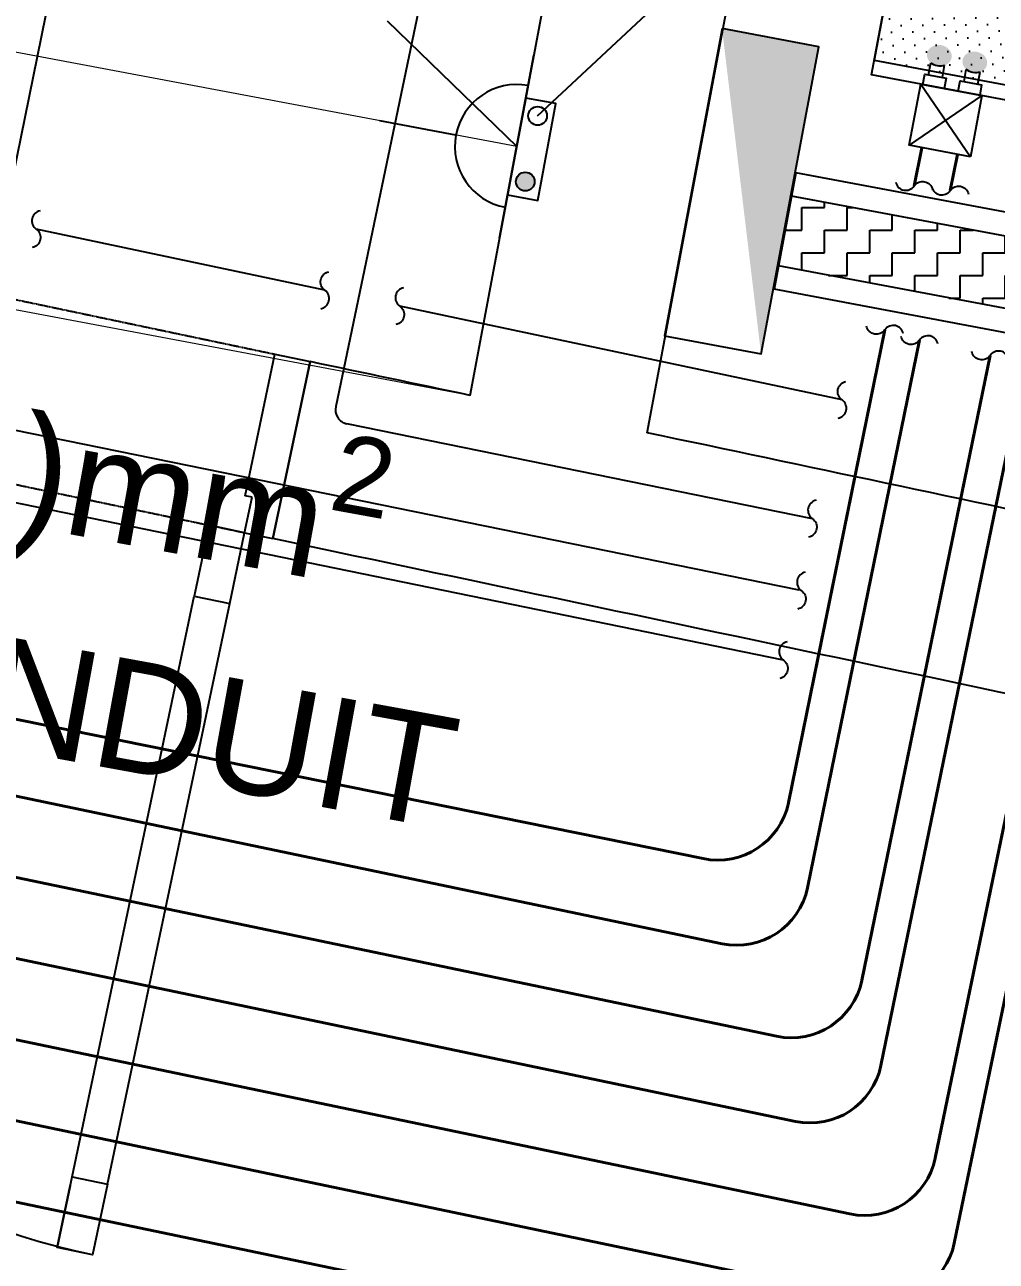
# Model space of a CAD drawing. Extents: x -678889171 to 586587, y -792238163 to 335485.
# Drawn here: x 64456 to 65799, y 33081 to 34789 of the extents above; entities that cross this region are included whole.
import ezdxf
from ezdxf import colors
from ezdxf.entities.mleader import LeaderData, LeaderLine
from ezdxf.math import Vec2, Vec3

# ---------------------------------------------------------------- set-up
doc = ezdxf.new("R2010")
doc.units = 0
doc.header["$MEASUREMENT"] = 0
doc.linetypes.add('XR-CORE -A$0$XR-A-CORE$0$XR-A-TYP-2-3-4-5-6-7-8-10$0$HIDDEN', pattern=[0.375, 0.25, -0.125])
doc.layers.get('0').update_dxf_attribs({"color": 8})
doc.layers.get('Defpoints').update_dxf_attribs({"color": 252})
for name, color, linetype in [('1', 8, 'Continuous'), ('4-TWXT-ELECTRICAL', 4, 'Continuous'), ('CABLE TRAY', 6, 'Continuous'), ('E-CUT-LINE', 1, 'Continuous'), ('E-POW-BLOCK', 4, 'Continuous'), ('E-TEXT', 3, 'Continuous'), ('False Ceiling -SMD', 7, 'Continuous'), ('HR_LIGHT', 1, 'Continuous'), ('loop line emped', 1, 'Continuous'), ('powr wire', 4, 'Continuous'), ('SHP-CTL-EL-102$0$WORK$0$FITING-ET', 2, 'Continuous'), ('SHP-CTL-EL-102$0$WORK$0$work$0$BOXES', 2, 'Continuous'), ('XFRB100$0$11032-XEFR-B1$0$E-POWER-PANEL', 1, 'Continuous'), ('XFRB100$0$11032-XEFR-B1$0$E-POWR-PANL', 2, 'Continuous'), ('XR-CORE -A$0$A-WALL', 252, 'Continuous'), ('XR-CORE -A$0$XR-A-CORE$0$XR-A-TYP-2-3-4-5-6-7-8-10$0$A-DOOR', 252, 'Continuous'), ('XR-CORE -A$0$XR-A-CORE$0$XR-A-TYP-2-3-4-5-6-7-8-10$0$A-FLOR-OVHD', 252, 'XR-CORE -A$0$XR-A-CORE$0$XR-A-TYP-2-3-4-5-6-7-8-10$0$HIDDEN')]:
    doc.layers.add(name, color=color, linetype=linetype)
doc.styles.get("Standard").update_dxf_attribs({"font": 'arial.ttf'})
doc.styles.add('Work$0$E-M.MODUL', font='romans.shx', dxfattribs={"width": 0.8})
doc.dimstyles.new('Work$0$S-DIM', dxfattribs={"dimscale": 500, "dimtxt": 0.2065, "dimasz": 0.104, "dimexe": 0, "dimexo": 0, "dimgap": 0, "dimtad": 0, "dimdec": 0, "dimzin": 0, "dimdsep": 46, "dimtxsty": 'Work$0$E-M.MODUL', "dimcen": 0.25, "dimclrd": 5, "dimclre": 5, "dimclrt": 1, "dimadec": 0, "dimazin": 0, "dimtfac": 1, "dimtdec": 0, "dimtofl": 0, "dimtmove": 0, "dimatfit": 3, "dimfxl": 1, "dimtolj": 1, "dimtzin": 0, "dimlwe": 13, "dimarcsym": 0})

# ---------------------------------------------------------------- blocks, each defined once
blk = doc.blocks.new('*U1038')
for p, q in [((709.9999999996999, 1019.999999999673), (709.9999999997087, 199.9999999998981)), ((759.9999999996817, 1019.999999999673), (759.9999999996905, 199.9999999998981)), ((-299.9999999999955, -150.000000000068), (-300.0000000000001, 99.9999999999318)), ((-260.0000000000138, 99.99999999993177), (-300.0000000000001, 99.9999999999318)), ((-260.0000000000138, 99.99999999993177), (-260.0000000000136, 49.99999999994816)), ((759.9999999996862, 99.9999999999318), (759.999999999686, 49.99999999994816)), ((759.9999999996862, 99.9999999999318), (799.9999999996726, 99.99999999993177)), ((799.9999999996771, -150.000000000068), (799.9999999996726, 99.99999999993177)), ((-260.0000000000136, 49.99999999994816), (-250.0000000000184, 49.99999999994816)), ((-250.0000000000184, 49.99999999994816), (-250.0000000000091, -150.000000000068)), ((749.999999999686, 49.99999999994816), (749.9999999996862, -150.000000000068)), ((759.999999999686, 49.99999999994816), (749.999999999686, 49.99999999994816)), ((-250.0000000000091, -150.000000000068), (-299.9999999999955, -150.000000000068)), ((749.9999999996862, -150.000000000068), (799.9999999996771, -150.000000000068))]:
    blk.add_line(p, q)
for points in [[(709.999999999709, 1019.999999999673), (759.9999999996908, 1019.999999999673), (759.9999999996905, 1119.999999999636), (709.9999999997087, 1119.999999999636), (709.9999999997087, 1032.999999999665), (709.9999999997087, 1119.999999999636)], [(709.9999999997087, 199.9999999998981), (759.9999999996905, 199.9999999998981), (759.9999999996908, 99.9999999999318), (709.999999999709, 99.9999999999318), (709.999999999709, 186.9999999999009)]]:
    blk.add_lwpolyline(points, close=True)
blk.add_arc((759.9999999996908, 99.9999999999318), 1019.999999999704, 89.99999999999942, 180)
at = {"layer": 'XR-CORE -A$0$XR-A-CORE$0$XR-A-TYP-2-3-4-5-6-7-8-10$0$A-FLOR-OVHD'}
for p, q in [((-260.0000000000138, 99.99999999993177), (759.9999999996908, 99.9999999999318)), ((-250.0000000000182, -150.000000000068), (749.9999999996862, -150.000000000068))]:
    blk.add_line(p, q, dxfattribs=at)
blk = doc.blocks.new('XFRB100$0$11032-XEFR-B1$0$PANEL1', base_point=(-100.0000000000291, 0))
at = {"layer": 'XFRB100$0$11032-XEFR-B1$0$E-POWR-PANL', "color": 3}
blk.add_lwpolyline([(358.7350829352928, 254.5942718074035), (-450.0000000000279, 254.5942718073962), (-450.0000000000275, -2.371791651967214e-11), (358.7350829352786, -2.362199325034453e-11)], close=True, dxfattribs=at)
blk.add_solid([(-450.0000000000275, -2.371791651967214e-11), (358.7350829352786, -2.362199325034453e-11), (358.7350829352928, 254.5942718074035)], dxfattribs=at)
blk = doc.blocks.new('*U3342')
h = blk.add_hatch()
h.set_pattern_fill('DOTS', scale=10, angle=44.64466639488753)
h.set_pattern_definition([(44.64466639488753, (329.9099771088763, 53195.66372434029), (-5.508128011210783, 16.872464463205), [0, -15.875])])
h.paths.add_polyline_path([(-179.9965384674727, 1.116306287542557), (-172.4736223159576, 1214.133630981352), (187.5194546189879, 1211.901018406267), (179.9965384674727, -1.116306287542557)])
at = {"color": 240, "true_color": 0xed1f24}
blk.add_lwpolyline([(199.9961538527475, -1.240340319491736), (207.5190700042626, 1211.776984374318), (-192.4732377012324, 1214.257665013301), (-199.9961538527475, 1.240340319491736)], close=True, dxfattribs=at)
at = {"color": 7}
blk.add_lwpolyline([(-179.9965384674727, 1.116306287542557), (-172.4736223159576, 1214.133630981352), (187.5194546189879, 1211.901018406267), (179.9965384674727, -1.116306287542557)], close=True, dxfattribs=at)
blk = doc.blocks.new('DCCWCW')
at = {"color": 7}
for p, q in [((67164.49566399748, 39374.39214593581), (65579.54950208029, 39672.18836836193)), ((67146.33150427548, 39277.71793361274), (65561.3853423583, 39575.51415603886))]:
    blk.add_line(p, q, dxfattribs=at)
at = {"layer": 'False Ceiling -SMD', "color": 7, "linetype": 'Continuous', "true_color": 0xffffff}
for p, q in [((65625, 39656.25), (65625, 39663.64865457665)), ((65593.75, 39656.25), (65625, 39656.25)), ((65593.75, 39624.99999999999), (65593.75, 39656.24999999999)), ((65656.25, 39656.25), (65664.37749471451, 39656.25)), ((65656.25, 39624.99999999999), (65656.25, 39656.24999999999)), ((65718.75, 39625), (65718.75, 39646.03392637749)), ((65570.68325906317, 39625), (65593.75, 39625)), ((65625, 39625), (65656.25, 39625)), ((65625, 39593.75), (65625, 39625)), ((65687.5, 39625), (65718.75, 39625)), ((65687.5, 39593.74999999999), (65687.5, 39624.99999999999)), ((65750, 39625), (65781.25, 39625)), ((65750, 39593.74999999999), (65750, 39624.99999999999)), ((65781.25, 39624.99999999999), (65781.25, 39634.29077424471)), ((65812.5, 39625), (65830.69782999746, 39625)), ((65812.5, 39593.74999999999), (65812.5, 39624.99999999999)), ((65875, 39593.74999999999), (65875, 39616.67604604557)), ((65593.75, 39593.75), (65625, 39593.75)), ((65593.75, 39569.43314646428), (65593.75, 39593.74999999999)), ((65656.25, 39593.75), (65687.5, 39593.75)), ((65656.25, 39562.49999999999), (65656.25, 39593.74999999999)), ((65718.75, 39593.75), (65750, 39593.75)), ((65718.75, 39562.5), (65718.75, 39593.75)), ((65781.25, 39593.75), (65812.5, 39593.75)), ((65781.25, 39562.49999999999), (65781.25, 39593.74999999999)), ((65843.75, 39593.75), (65875, 39593.75)), ((65843.75, 39562.49999999999), (65843.75, 39593.74999999999)), ((65906.25, 39593.75), (65937.5, 39593.75)), ((65906.25, 39562.49999999999), (65906.25, 39593.74999999999)), ((65937.5, 39593.75), (65937.5, 39604.93289391283)), ((65968.75, 39593.75), (65997.01816528042, 39593.75)), ((65968.75, 39562.49999999999), (65968.75, 39593.74999999999)), ((66031.25, 39562.5), (66031.25, 39587.31816571367)), ((66093.75, 39562.49999999999), (66093.75, 39575.5750135809)), ((65630.64994382414, 39562.5), (65656.25, 39562.5)), ((65687.5, 39562.5), (65718.75, 39562.5)), ((65687.5, 39551.81841826513), (65687.5, 39562.49999999999)), ((65750, 39562.5), (65781.25, 39562.5)), ((65750, 39540.07526613237), (65750, 39562.49999999999)), ((65812.5, 39562.5), (65843.75, 39562.5)), ((65812.5, 39531.24999999999), (65812.5, 39562.49999999999)), ((65875, 39562.5), (65906.25, 39562.5)), ((65875, 39531.24999999999), (65875, 39562.49999999999)), ((65937.5, 39562.5), (65968.75, 39562.5)), ((65937.5, 39531.25), (65937.5, 39562.5)), ((66000, 39562.5), (66031.25, 39562.5)), ((66000, 39531.24999999999), (66000, 39562.49999999999)), ((66062.5, 39562.5), (66093.75, 39562.5)), ((66062.5, 39531.24999999999), (66062.5, 39562.49999999999)), ((66125, 39562.5), (66156.25, 39562.5)), ((66125, 39531.25), (66125, 39562.5)), ((66156.25, 39562.49999999999), (66156.25, 39563.83186144815)), ((66187.5, 39531.24999999999), (66187.5, 39557.96028538175)), ((66250, 39531.24999999999), (66250, 39546.217133249)), ((65796.9702791071, 39531.25), (65812.5, 39531.25)), ((65843.75, 39531.25), (65875, 39531.25)), ((65843.75, 39522.46053793323), (65843.75, 39531.24999999999)), ((65906.25, 39531.25), (65937.5, 39531.25)), ((65906.25, 39510.71738580046), (65906.25, 39531.24999999999)), ((65968.75, 39531.25), (66000, 39531.25)), ((65968.75, 39499.99999999999), (65968.75, 39531.24999999999)), ((66031.25, 39531.25), (66062.5, 39531.25)), ((66031.25, 39500), (66031.25, 39531.25)), ((66093.75, 39531.25), (66125, 39531.25)), ((66093.75, 39499.99999999999), (66093.75, 39531.24999999999)), ((66156.25, 39531.25), (66187.5, 39531.25)), ((66156.25, 39499.99999999999), (66156.25, 39531.24999999999)), ((66218.75, 39531.25), (66250, 39531.25)), ((66218.75, 39500), (66218.75, 39531.25)), ((66281.25, 39531.25), (66312.5, 39531.25)), ((66281.25, 39499.99999999999), (66281.25, 39531.24999999999)), ((66312.5, 39531.24999999999), (66312.5, 39534.47398111622)), ((66343.75, 39499.99999999999), (66343.75, 39528.60240504986)), ((66406.25, 39499.99999999999), (66406.25, 39516.85925291708)), ((66468.75, 39499.99999999999), (66468.75, 39505.11610078433)), ((65963.29061439006, 39500), (65968.75, 39500)), ((66000, 39500), (66031.25, 39500)), ((66000, 39493.10265760132), (66000, 39499.99999999999)), ((66062.5, 39500), (66093.75, 39500)), ((66062.5, 39481.35950546855), (66062.5, 39499.99999999999)), ((66125, 39500), (66156.25, 39500)), ((66125, 39469.61635333579), (66125, 39500)), ((66187.5, 39500), (66218.75, 39500)), ((66187.5, 39468.74999999999), (66187.5, 39499.99999999999)), ((66250, 39500), (66281.25, 39500)), ((66250, 39468.74999999999), (66250, 39499.99999999999)), ((66312.5, 39500), (66343.75, 39500)), ((66312.5, 39468.74999999999), (66312.5, 39499.99999999999)), ((66375, 39500), (66406.25, 39500)), ((66375, 39468.74999999999), (66375, 39499.99999999999)), ((66437.5, 39500), (66468.75, 39500)), ((66437.5, 39468.75), (66437.5, 39500)), ((66500, 39468.74999999999), (66500, 39499.24452471793)), ((66562.5, 39468.74999999999), (66562.5, 39487.50137258518)), ((66625, 39468.75), (66625, 39475.75822045241)), ((66156.25, 39468.75), (66187.5, 39468.75)), ((66156.25, 39463.74477726941), (66156.25, 39468.74999999999)), ((66218.75, 39468.75), (66250, 39468.75)), ((66218.75, 39452.00162513665), (66218.75, 39468.75)), ((66281.25, 39468.75), (66312.5, 39468.75)), ((66281.25, 39440.25847300388), (66281.25, 39468.74999999999)), ((66343.75, 39468.75), (66375, 39468.75)), ((66343.75, 39437.49999999999), (66343.75, 39468.74999999999)), ((66406.25, 39468.75), (66437.5, 39468.75)), ((66406.25, 39437.49999999999), (66406.25, 39468.74999999999)), ((66468.75, 39468.75), (66500, 39468.75)), ((66468.75, 39437.49999999999), (66468.75, 39468.74999999999)), ((66531.25, 39468.75), (66562.5, 39468.75)), ((66531.25, 39437.5), (66531.25, 39468.75)), ((66593.75, 39468.75), (66625, 39468.75)), ((66593.75, 39437.49999999999), (66593.75, 39468.74999999999)), ((66656.25, 39468.75), (66662.29950641222, 39468.75)), ((66656.25, 39437.49999999999), (66656.25, 39468.74999999999)), ((66718.75, 39437.49999999999), (66718.75, 39458.14349225326)), ((66312.5, 39437.5), (66343.75, 39437.5)), ((66312.5, 39434.3868969375), (66312.5, 39437.49999999999)), ((66375, 39437.5), (66406.25, 39437.5)), ((66375, 39422.64374480474), (66375, 39437.49999999999)), ((66437.5, 39437.5), (66468.75, 39437.5)), ((66437.5, 39410.90059267197), (66437.5, 39437.5)), ((66500, 39437.5), (66531.25, 39437.5)), ((66500, 39406.24999999999), (66500, 39437.49999999999)), ((66562.5, 39437.5), (66593.75, 39437.5)), ((66562.5, 39406.24999999999), (66562.5, 39437.49999999999)), ((66625, 39437.5), (66656.25, 39437.5)), ((66625, 39406.25), (66625, 39437.5)), ((66687.5, 39437.5), (66718.75, 39437.5)), ((66687.5, 39406.24999999999), (66687.5, 39437.49999999999)), ((66750, 39437.5), (66781.25, 39437.5)), ((66750, 39406.24999999999), (66750, 39437.49999999999)), ((66781.25, 39437.49999999999), (66781.25, 39446.4003401205)), ((66812.5, 39437.5), (66828.61984169518, 39437.5)), ((66812.5, 39406.24999999999), (66812.5, 39437.49999999999)), ((66875, 39406.24999999999), (66875, 39428.78561192135)), ((66468.75, 39406.25), (66500, 39406.25)), ((66468.75, 39405.02901660559), (66468.75, 39406.24999999999)), ((66531.25, 39406.25), (66562.5, 39406.25)), ((66531.25, 39393.28586447283), (66531.25, 39406.25)), ((66593.75, 39406.25), (66625, 39406.25)), ((66593.75, 39381.54271234006), (66593.75, 39406.24999999999)), ((66656.25, 39406.25), (66687.5, 39406.25)), ((66656.25, 39374.99999999999), (66656.25, 39406.24999999999)), ((66718.75, 39406.25), (66750, 39406.25)), ((66718.75, 39374.99999999999), (66718.75, 39406.24999999999)), ((66781.25, 39406.25), (66812.5, 39406.25)), ((66781.25, 39374.99999999999), (66781.25, 39406.24999999999)), ((66843.75, 39406.25), (66875, 39406.25)), ((66843.75, 39375), (66843.75, 39406.25)), ((66906.25, 39406.25), (66937.5, 39406.25)), ((66906.25, 39374.99999999999), (66906.25, 39406.24999999999)), ((66937.5, 39406.25), (66937.5, 39417.0424597886)), ((66968.75, 39406.25), (66994.94017697813, 39406.25)), ((66968.75, 39374.99999999999), (66968.75, 39406.24999999999)), ((67031.25, 39375), (67031.25, 39399.42773158944)), ((67093.75, 39374.99999999999), (67093.75, 39387.68457945668)), ((66628.57195552188, 39375), (66656.25, 39375)), ((66687.5, 39375), (66718.75, 39375)), ((66687.5, 39363.92798414092), (66687.5, 39374.99999999999)), ((66750, 39375), (66781.25, 39375)), ((66750, 39352.18483200816), (66750, 39374.99999999999)), ((66812.5, 39375), (66843.75, 39375)), ((66812.5, 39343.74999999999), (66812.5, 39374.99999999999)), ((66875, 39375), (66906.25, 39375)), ((66875, 39343.74999999999), (66875, 39374.99999999999)), ((66937.5, 39375), (66968.75, 39375)), ((66937.5, 39343.75), (66937.5, 39375)), ((67000, 39375), (67031.25, 39375)), ((67000, 39343.74999999999), (67000, 39374.99999999999)), ((67062.5, 39375), (67093.75, 39375)), ((67062.5, 39343.74999999999), (67062.5, 39374.99999999999)), ((67125, 39375), (67156.25, 39375)), ((67125, 39343.75), (67125, 39375)), ((67156.25, 39374.99999999999), (67156.25, 39375.94142732392)), ((66794.89229080484, 39343.75), (66812.5, 39343.75)), ((66843.75, 39343.75), (66875, 39343.75)), ((66843.75, 39334.570103809), (66843.75, 39343.75)), ((66906.25, 39343.75), (66937.5, 39343.75)), ((66906.25, 39322.82695167624), (66906.25, 39343.74999999999)), ((66968.75, 39343.75), (67000, 39343.75)), ((66968.75, 39312.49999999999), (66968.75, 39343.74999999999)), ((67031.25, 39343.75), (67062.5, 39343.75)), ((67031.25, 39312.5), (67031.25, 39343.75)), ((67093.75, 39343.75), (67125, 39343.75)), ((67093.75, 39312.49999999999), (67093.75, 39343.74999999999)), ((67156.25, 39343.75), (67158.7382978951, 39343.75)), ((67156.25, 39330.50665471366), (67156.25, 39343.74999999999)), ((66961.2126260878, 39312.5), (66968.75, 39312.5)), ((67000, 39312.5), (67031.25, 39312.5)), ((67000, 39305.2122234771), (67000, 39312.49999999999)), ((67062.5, 39312.5), (67093.75, 39312.5)), ((67062.5, 39293.46907134433), (67062.5, 39312.49999999999)), ((67125, 39312.5), (67152.86672182873, 39312.5)), ((67125, 39281.72591921157), (67125, 39312.5))]:
    blk.add_line(p, q, dxfattribs=at)
at = {"layer": 'HR_LIGHT'}
for p, q in [((65585.60422198763, 39704.41310580293), (65555.33062245097, 39543.28941859786)), ((67170.55038390482, 39406.6168833768), (65585.60422198763, 39704.41310580293)), ((67140.27678436814, 39245.49319617173), (65555.33062245097, 39543.28941859786)), ((67170.5503839048, 39406.6168833768), (67140.27678436815, 39245.49319617173))]:
    blk.add_line(p, q, dxfattribs=at)
blk = doc.blocks.new('*U3330')
at = {"layer": 'SHP-CTL-EL-102$0$WORK$0$work$0$BOXES', "ltscale": 0.05}
h = blk.add_hatch(color=7, dxfattribs=at)
edge = h.paths.add_edge_path()
edge.add_ellipse((169.5218633215261, 32.62525872845988), major_axis=(0, 22.51021344428009), ratio=0.8475355416712173, start_angle=0, end_angle=360)
h = blk.add_hatch(color=7, dxfattribs=at)
edge = h.paths.add_edge_path()
edge.add_ellipse((169.522743513299, -32.62474127107463), major_axis=(0, 22.51021344428009), ratio=0.8475355416712173, start_angle=0, end_angle=360)
at = {"layer": 'SHP-CTL-EL-102$0$WORK$0$work$0$BOXES', "color": 5, "ltscale": 0.05}
for p, q in [((112.4999999969641, 56.25061985336117), (0, -56.25)), ((112.4999999969641, -56.24938014663881), (0, 56.25))]:
    blk.add_line(p, q, dxfattribs=at)
at = {"layer": 'SHP-CTL-EL-102$0$WORK$0$work$0$BOXES', "color": 1, "ltscale": 0.05}
for p, q in [((131.5788594483772, 45.29060383191458), (153.7508009690196, 45.29059971751453)), ((131.5788594483772, 19.96063587474704), (153.7510087085402, 19.96063176030845)), ((131.5797396401501, -19.95939616761993), (153.7514697896741, -19.95940028198076)), ((131.5797396401501, -45.28936412478746), (153.7516775291947, -45.28936823918684))]:
    blk.add_line(p, q, dxfattribs=at)
at = {"layer": 'SHP-CTL-EL-102$0$WORK$0$work$0$BOXES', "color": 5, "ltscale": 0.05}
blk.add_lwpolyline([(0, 56.25), (0, -56.25), (112.4999999969641, -56.24938014663881), (112.4999999969641, 56.25061985336117)], close=True, dxfattribs=at)
at = {"layer": 'SHP-CTL-EL-102$0$WORK$0$work$0$BOXES', "color": 1, "ltscale": 0.05}
for points in [[(112.4999834675411, 12.93811985333082), (131.5788594483772, 12.93811985333082), (131.5788594483772, 52.31311985333083), (112.4999834675411, 52.31311985333083)], [(112.5008636593141, -52.3118801462037), (131.5797396401501, -52.3118801462037), (131.5797396401501, -12.9368801462037), (112.5008636593141, -12.9368801462037)]]:
    blk.add_lwpolyline(points, close=True, dxfattribs=at)
at = {"layer": 'SHP-CTL-EL-102$0$WORK$0$work$0$BOXES', "color": 7, "ltscale": 0.05}
for centre, start_param, end_param in [((169.5218633215261, 32.62525872845988), 0.9731340284952338, 2.168477978462658), ((169.522743513299, -32.62474127107463), 0.97315371743811, 2.168458289519954)]:
    blk.add_ellipse(centre, major_axis=(0, 22.51021344428004), ratio=0.847535541671217, start_param=start_param, end_param=end_param, dxfattribs=at)
blk = doc.blocks.new('CW_0.000')
blk.add_lwpolyline([(0, -25.98557292037257, 0.66), (0, 0, -0.66), (0, 25.98557292037257, 0.97)], format="xyb")
blk = doc.blocks.new('SO1')
at = {"layer": 'E-POW-BLOCK'}
h = blk.add_hatch(color=3, dxfattribs=at)
h.dxf.hatch_style = 1
edge = h.paths.add_edge_path()
edge.add_arc((-0.1064295025979398, -0.04814632734824666), 0.03025259035537483, 0, 360)
at = {"layer": 'E-POW-BLOCK', "color": 3}
for p, q in [((1.42e-14, 0.2000001000000597), (0, 0.4500002250000599)), ((-0.3000001499999971, 7.11e-14), (0.3000001499999971, 1.42e-14))]:
    blk.add_line(p, q, dxfattribs=at)
blk.add_lwpolyline([(0.1593095883453804, 4.265338082731773e-14), (-0.1593095883453804, 4.265338082731773e-14), (-0.1593095883453804, -0.09876317676643645), (0.1593095883453804, -0.09876317676643645)], close=True, dxfattribs=at)
for centre in [(-0.1064295025979398, -0.04814632734824666), (0.1096454942411166, -0.04814632734824666)]:
    blk.add_circle(centre, 0.03025259035537483, dxfattribs=at)
blk.add_arc((0, 1.42e-14), 0.2000001000000001, 0, 179.9999999999979, dxfattribs=at)
blk = doc.blocks.new('*D3345')
at = {"layer": '1', "color": 5, "lineweight": 13, "transparency": 16777216}
for p, q in [((65136.34904441379, 34621.09242601546), (64356.62559835565, 34767.59500372931)), ((65071.73422511552, 34277.19615909737), (64292.01077905738, 34423.6987368112))]:
    blk.add_line(p, q, dxfattribs=at)
at = {"layer": '1', "color": 5, "lineweight": -2, "transparency": 16777216}
for p, q in [((64347.02331939546, 34716.48926785972), (64343.92899689061, 34700.02050775773)), ((64301.61305801758, 34474.80447268079), (64304.70738052243, 34491.27323278278))]:
    blk.add_line(p, q, dxfattribs=at)
at = {"layer": '1', "color": 5, "transparency": 16777216}
for points in [[(64338.50569675053, 34718.08964768643), (64355.54094204038, 34714.88888803303), (64356.62559835565, 34767.59500372931)], [(64293.09543537266, 34476.40485250748), (64310.13068066251, 34473.20409285408), (64292.01077905738, 34423.6987368112)]]:
    blk.add_solid(points, dxfattribs=at)
at = {"layer": 'Defpoints', "color": 0, "transparency": 16777216}
for p in [(64356.62559835565, 34767.59500372931), (65136.34904441379, 34621.09242601546), (65071.73422511552, 34277.19615909737, 7.550359807096417e-05)]:
    blk.add_point(p, dxfattribs=at)
at = {"layer": '1', "color": 1, "transparency": 16777216, "insert": (64324.31818870651, 34595.64687027025), "char_height": 103.25, "attachment_point": 5, "rotation": 79.35873570262224, "style": 'Work$0$E-M.MODUL'}
blk.add_mtext('\\A1;350', dxfattribs=at)

msp = doc.modelspace()

# ---------------------------------------------------------------- linework, layer by layer
at = {"color": 240, "true_color": 0xed1f24}
for p, q in [((64857.53746425669, 36630.50443297194, -4.244206474870657e-07), (64375.10435742819, 34263.05489576913, -0.0001629035724344502)), ((65169.84665420794, 35619.63229481611), (64886.09961266102, 34261.5505692794)), ((65526.79461652897, 34007.95522742245, 4.323730701513541e-05), (64390.70812575678, 34239.46416848175, -0.0001607301458477327)), ((65545.00075435713, 34106.76935418052, 6.285536821880292e-05), (64901.68339730741, 34237.86300004758, -6.588268931798612e-05)), ((65505.02504593837, 33911.32437132255, 5.202453737520042e-05), (64106.83315571785, 34197.7850412629, -0.0001458947559525043))]:
    msp.add_line(p, q, dxfattribs=at)
at = {"color": 240, "true_color": 0xed1f24, "extrusion": (-1.523707043338021e-07, 3.183515342550688e-08, 0.999999999999988)}
msp.add_arc((64905.67687678604, 34257.46024785587, -0.008865030279447147), 20, 168.1988282103337, 258.4821054291131, dxfattribs=at)
at = {"layer": '4-TWXT-ELECTRICAL', "color": 1}
msp.add_line((64957.13088380545, 34794.66344699264), (65136.34904441377, 34621.09242601546), dxfattribs=at)
at = {"layer": 'HR_LIGHT', "color": 3}
for p, q in [((65165.23552359232, 34663.36234671292), (66817.92683986221, 36210.18384895608)), ((64871.07077214527, 34422.33456111786, 7.291125652645614e-05), (64472.07334681182, 34506.85692005361, 7.319287936214145e-05)), ((65585.9919918324, 34270.88789979996, 7.240664640018372e-05), (64974.60945899217, 34400.40125153297, 7.283817620878596e-05))]:
    msp.add_line(p, q, dxfattribs=at)
at = {"layer": 'powr wire', "color": 6, "lineweight": 40}
for p, q in [((65696.52405699326, 34619.37115540138, 3.599066199327294e-06), (65685.76682169124, 34566.58205080452, 7.634867358179098e-06)), ((65745.66418921258, 34610.13819462578, 4.569456080116965e-06), (65735.45313131604, 34560.22213992894, 7.927146521651676e-06)), ((60971.22750787015, 34534.0558344814, -0.116678494208724), (65393.83967713584, 33637.09092826885)), ((65645.23605328448, 34367.68494455531, 2.28408303693538e-05), (65512.13194549903, 33714.50162459624, 7.277761220653655e-05)), ((65645.23605324732, 34367.49163045666, 2.28408303693538e-05), (65512.13194546188, 33714.30831049759, 7.277761220653655e-05)), ((61391.55583398553, 34361.10999856364), (65420.085154756, 33519.42038956618)), ((65693.15727536667, 34353.46175521582, 2.183524426005785e-05), (65538.37742311924, 33596.83108589357, 7.273132532225094e-05)), ((65693.15727532949, 34353.26844111716, 2.183524426005785e-05), (65538.3774230821, 33596.63777179492, 7.273132532225094e-05)), ((65790.70963055149, 34332.36163577625, 2.191944244216894e-05), (65613.5127573487, 33468.94588049326, 7.322730157127363e-05)), ((65790.70963051435, 34332.1683216776, 2.191944244216894e-05), (65613.51275731155, 33468.75256639461, 7.322730157127363e-05)), ((65838.75289946528, 34318.45299825079, 2.157100978117752e-05), (65639.75823496889, 33351.2753417906, 7.319512258648216e-05)), ((65838.75289942816, 34318.25968415214, 2.157100978117752e-05), (65639.75823493177, 33351.08202769195, 7.319512258648216e-05)), ((65937.01811440436, 34300.58432914875, 2.201212714600766e-05), (65714.89356919838, 33223.39013639029, 7.35064211747467e-05)), ((65937.01811436718, 34300.3910150501, 2.201212714600766e-05), (65714.89356916121, 33223.19682229164, 7.35064211747467e-05)), ((65985.36118232922, 34287.96288374545, 2.200991400182525e-05), (65741.13904681857, 33105.71959768763, 7.349810242540509e-05)), ((65985.36118229208, 34287.7695696468, 2.200991400182525e-05), (65741.13904678143, 33105.52628358898, 7.349810242540509e-05)), ((61375.32646738159, 34252.31382372447), (65495.22048898545, 33391.53518416586)), ((61359.09710077758, 34143.51764888531), (65521.46596660567, 33273.8646454632)), ((61326.63836756963, 33925.92529920698), (65622.84677845534, 33028.30890136024)), ((62725.17380961942, 33521.72739990774), (65698.02019760702, 32900.60397875487))]:
    msp.add_line(p, q, dxfattribs=at)
msp.add_lwpolyline([(30737.12172456915, 39368.0516145077), (39433.94703441535, 38002.29440630487), (43509.63106686246, 37324.12083050259), (45579.55867241579, 36970.14684536589), (46946.13180271871, 36723.41927753044), (49897.31313686611, 36191.81114555614), (56597.64969972687, 34961.60571241117), (61342.86773417363, 34034.72147404614), (65596.60130083517, 33145.97944006289)], dxfattribs=at)
for centre in [(65414.2912842549, 33734.97724889765, -0.000229950517315751), (65440.53676187512, 33617.30671019499, -0.0001752944836782627), (65515.67209610456, 33489.42150479467, -0.0003131964830957769), (65541.91757372479, 33371.75096609201, -0.0002610542823901993), (65617.05290795429, 33243.8657606917, -0.000363777729774946), (65643.29838557445, 33126.19522198904, -0.0003160821149600243)]:
    msp.add_arc(centre, 100, 258.1988282106499, 348.0715881139238, dxfattribs=at)
at = {"layer": 'XR-CORE -A$0$A-WALL'}
for p, q in [((65071.73422551228, 34277.19615901371), (65405.31119736307, 36052.57644064259)), ((65316.40604747224, 34225.55565840162), (65643.93270542483, 35968.73465247458)), ((64799.28920886721, 34079.16843644546, 7.550359807096417e-05), (64850.89173416163, 34323.79955094971, 7.549712375121143e-05))]:
    msp.add_line(p, q, dxfattribs=at)
for radius, start, end in [(2449091.31759626, 78.08497529145973, 78.0902556220353), (2449091.31759626, 78.04757256374378, 78.07912516186514), (2448841.31759626, 78.04757407700153, 78.09025578708172)]:
    msp.add_arc((-440569.5531729098, -2362048.151201702, 7.550359807096417e-05), radius, start, end, dxfattribs=at)

# ---------------------------------------------------------------- block references
at = {"layer": 'CABLE TRAY', "color": 240, "true_color": 0xed1f24, "extrusion": (-1.907403360376646e-08, 3.583828454309104e-09, 1), "xscale": -1.041666667527557, "yscale": 1.041666667527555, "zscale": 1.04166666752756, "rotation": 79.0034021640287}
msp.add_blockref('*U3342', (66907.05311419009, 34691.40799537481, -0.001125825829672165), dxfattribs=at)
at = {"layer": 'E-CUT-LINE'}
for p, rotation in [((65685.76682169124, 34566.58205080452, 7.634867358179098e-06), 258.4821054291017), ((65735.45313131604, 34560.22213992894, 7.927146521651676e-06), 258.4388161606449), ((64472.07334681182, 34506.85692005361, 7.319287936214145e-05), 168.0394595074401), ((64871.07077214527, 34422.33456111786, 7.291125652645614e-05), 348.0394595074385), ((64974.60945899219, 34400.40125153297, 7.283817620878595e-05), 168.0394595074385), ((65645.23605328448, 34367.68494455531, 2.28408303693538e-05), 78.48210542910171), ((65693.15727536667, 34353.46175521582, 2.183524426005785e-05), 78.43881616064493), ((65790.70963055149, 34332.36163577625, 2.191944244216894e-05), 78.40235146756379), ((65585.9919918324, 34270.88789979996, 7.240664640018372e-05), 348.0394595074392), ((65545.00075435711, 34106.76935418053, 6.285536821880292e-05), 168.4821054291091), ((65529.85575293988, 34007.3314364922, 2.504313785884918e-05), 168.4821054291083), ((65505.02504593837, 33911.32437132255, 5.202453737520042e-05), 168.4215069213373)]:
    msp.add_blockref('CW_0.000', p, dxfattribs=dict(at, rotation=rotation))
at = {"layer": 'E-POW-BLOCK', "xscale": 427.5336916951256, "yscale": 427.5336916951256, "zscale": 427.5336916951256, "rotation": 79.35873576951134}
msp.add_blockref('SO1', (65136.34904441379, 34621.09242601545), dxfattribs=at)
at = {"layer": 'loop line emped', "color": 30, "true_color": 0xf26722}
msp.add_blockref('DCCWCW', (-63.3013583095526, -5119.582613699065), dxfattribs=at)
at = {"layer": 'SHP-CTL-EL-102$0$WORK$0$FITING-ET', "extrusion": (-1.822143245569096e-08, 8.121585536240684e-09, 0.9999999999999999), "xscale": -0.7644444444444475, "yscale": 0.7644444444444474, "zscale": 0.7644444444444473, "rotation": 259.3587357691467}
msp.add_blockref('*U3330', (65721.10032356888, 34614.75351000534, -0.000912321525429396), dxfattribs=at)
at = {"layer": 'XFRB100$0$11032-XEFR-B1$0$E-POWER-PANEL', "extrusion": (1.031820211818881e-12, -1.938691475367934e-13, -1), "xscale": -0.5338596938492439, "yscale": 0.5338596938492436, "zscale": 0.5338596938492434, "rotation": 280.6412642308628}
msp.add_blockref('XFRB100$0$11032-XEFR-B1$0$PANEL1', (-65508.51013857136, 34518.16557134358, 6.075830091793574e-08), dxfattribs=at)
at = {"layer": 'XR-CORE -A$0$XR-A-CORE$0$XR-A-TYP-2-3-4-5-6-7-8-10$0$A-DOOR', "extrusion": (-5.338416220066139e-12, -2.534108066116131e-11, -1), "zscale": -1, "rotation": 191.8961312274614}
msp.add_blockref('*U1038', (-64037.14563055486, 34341.93309318965, -7.671312697656519e-05), dxfattribs=at)

# ---------------------------------------------------------------- dimensions: what is measured, and where the dimension line sits
at = {"layer": '1', "color": 3}
dim = msp.add_aligned_dim(p1=(65071.73422511551, 34277.19615909737, 7.550359807096417e-05), p2=(65136.34904441377, 34621.09242601546), distance=793.3672904837701, dimstyle='Work$0$S-DIM', dxfattribs=at)
dim.commit()
dim.dimension.update_dxf_attribs({"geometry": '*D3345', "text_midpoint": (64324.31818870651, 34595.64687027025)})

# ---------------------------------------------------------------- leaders
at = {"layer": 'E-TEXT', "color": 30}
ml = msp.add_multileader_mtext('Standard', dxfattribs=at)
ml.set_content('\\C30;CT2/DP-T-8 {\\A1;3(1x3)mm\\H0.7x;\\S2^ ;\\H1.42857x; \\P∅ 25 mm PVC CONDUIT}', color=3)
ml.set_leader_properties(color=30)
ml.build(insert=Vec2(0, 0))
ml.multileader.update_dxf_attribs({"text_right_attachment_type": 6, "dogleg_length": 0.2763936738358556, "arrow_head_size": 153.5520410199195, "scale": 2})
ctx = ml.context
ctx.base_point, ctx.scale, ctx.char_height, ctx.arrow_head_size, ctx.landing_gap_size, ctx.plane_origin, ctx.plane_x_axis, ctx.plane_y_axis = Vec3(62730.67518386486, 34539.47542505502, -1.303707050413805e-06), 2, 153.5520410199195, 153.5520410199195, 3.071040820398391, Vec3(60441.20602388683, 44579.93020605228, 3.002929201347315e-05), Vec3(0.9837534464715342, -0.1795248076322006, 3.477911888746864e-09), Vec3(0.1795248076322006, 0.9837534464715342, 4.7996689140011e-09)
ctx.right_attachment = 6
notes = []
notes.append((ctx, [(0, (1, 1, 0), (62730.13137740642, 34539.57466409728, -1.305629596102221e-06), (0.9837534464715341, -0.1795248076322006, 3.477911888746863e-09), 0.5527873476717117, [(1, [(62652.1933650483, 34682.51837141946, -1.053757338390019e-06)], 0, [])])]))
ctx.mtext.insert, ctx.mtext.text_direction, ctx.mtext.rotation, ctx.mtext.width, ctx.mtext.defined_height, ctx.mtext.flow_direction, ctx.mtext.extrusion = Vec3(62748.03424331445, 34617.4924630643, -9.096963067181367e-07), Vec3(0.9837534464715342, -0.1795248076322006, 3.477911888746863e-09), 6.102681917348368, 3332.674502785092, 811.1277718634323, 5, Vec3(-4.283067445563336e-09, -4.097319373281774e-09, 1)
for ctx, leaders in notes:
    for number, flags, end, landing, length, lines in leaders:
        leader = LeaderData()
        leader.index, (leader.has_last_leader_line, leader.has_dogleg_vector, leader.attachment_direction) = number, flags
        leader.last_leader_point, leader.dogleg_vector, leader.dogleg_length = Vec3(end), Vec3(landing), length
        for number, points, colour, breaks in lines:
            line = LeaderLine()
            line.index, line.vertices, line.color, line.breaks = number, Vec3.list(points), colors.encode_raw_color(colour), breaks
            leader.lines.append(line)
        ctx.leaders.append(leader)

doc.saveas('drawing.dxf')
